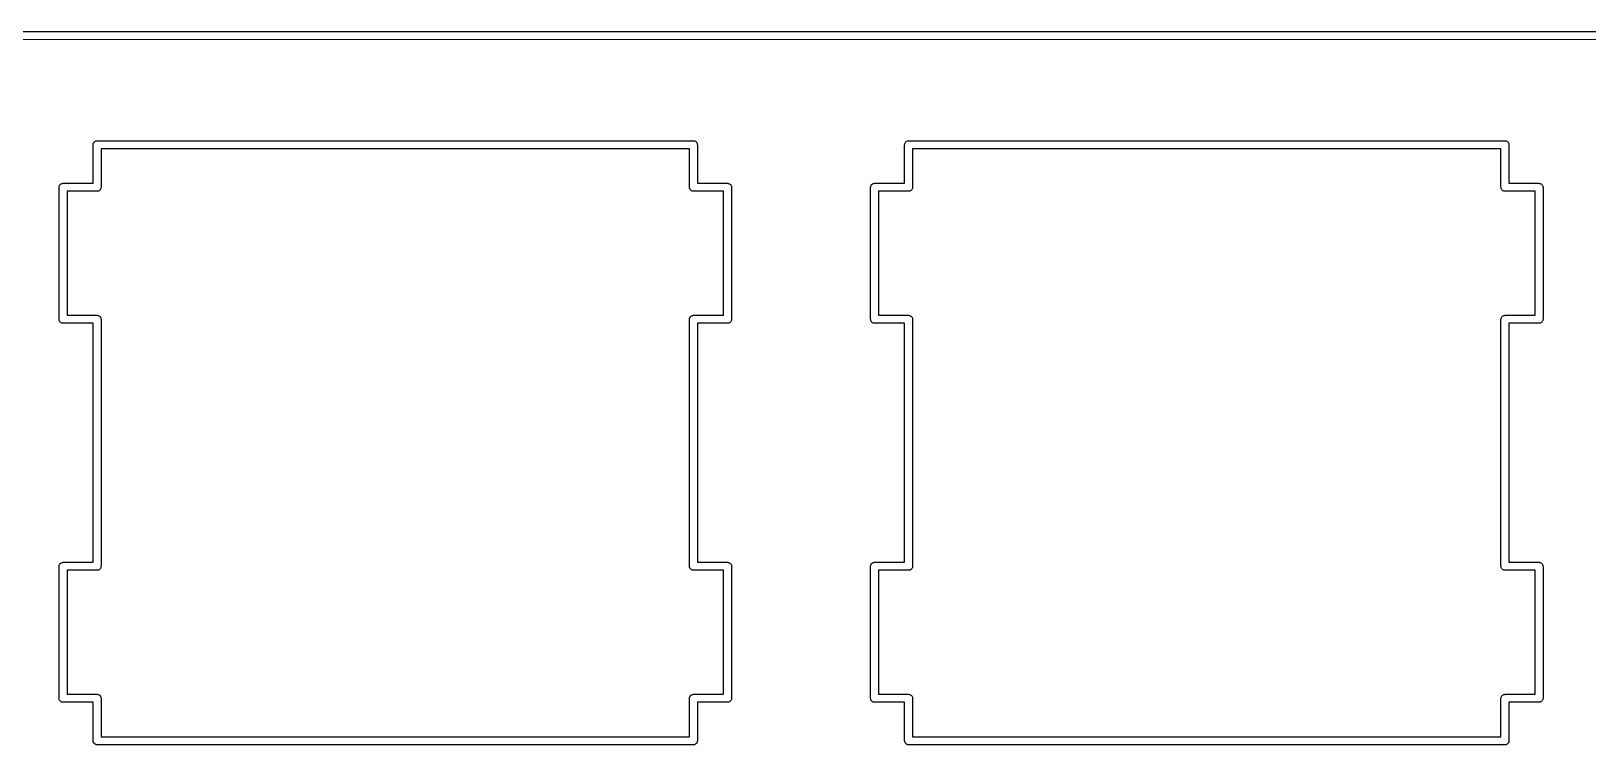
# Model space of a CAD drawing. Extents: x 0.2 to 12.2, y -4 to -0.2.
# Drawn here: x 8.485 to 9.924, y -0.851 to -0.191 of the extents above; entities that cross this region are included whole.
import ezdxf

# ---------------------------------------------------------------- set-up
doc = ezdxf.new("R2010")
doc.units = 0
doc.header["$MEASUREMENT"] = 0
doc.layers.add('BLACK', color=7, linetype='CONTINUOUS')

msp = doc.modelspace()

# ---------------------------------------------------------------- linework, layer by layer
at = {"layer": 'BLACK', "linetype": 'CONTINUOUS'}
for p, q in [((0.294999, -0.19317), (11.35, -0.19128)), ((11.35, -0.19872), (0.295001, -0.20061)), ((8.54258, -0.296299), (8.54276, -0.295739)), ((8.54258, -0.331949), (8.54258, -0.296299)), ((8.54276, -0.29515), (8.54311, -0.294673)), ((8.54276, -0.295739), (8.54276, -0.29515)), ((8.54311, -0.294673), (8.54329, -0.294113)), ((8.54329, -0.294113), (8.54377, -0.293766)), ((8.54377, -0.293766), (8.54411, -0.29329)), ((8.54411, -0.29329), (8.54467, -0.293108)), ((8.54467, -0.293108), (8.54515, -0.292761)), ((8.54515, -0.292761), (8.54574, -0.292761)), ((8.54574, -0.292761), (8.5463, -0.292579)), ((8.5463, -0.292579), (9.09748, -0.292579)), ((9.09376, -0.300019), (8.55002, -0.300019)), ((8.55002, -0.300019), (8.55002, -0.335669)), ((9.09376, -0.335669), (9.09376, -0.300019)), ((9.09748, -0.292579), (9.09804, -0.292761)), ((9.09804, -0.292761), (9.09863, -0.292761)), ((9.09863, -0.292761), (9.09911, -0.293108)), ((9.09911, -0.293108), (9.09967, -0.29329)), ((9.09967, -0.29329), (9.10001, -0.293766)), ((9.10001, -0.293766), (9.10049, -0.294113)), ((9.10049, -0.294113), (9.10067, -0.294673)), ((9.10067, -0.294673), (9.10102, -0.29515)), ((9.10102, -0.29515), (9.10102, -0.295739)), ((9.10102, -0.295739), (9.1012, -0.296299)), ((9.1012, -0.296299), (9.1012, -0.331949)), ((9.29258, -0.296299), (9.29276, -0.295739)), ((9.29258, -0.331949), (9.29258, -0.296299)), ((9.29276, -0.29515), (9.29311, -0.294673)), ((9.29276, -0.295739), (9.29276, -0.29515)), ((9.29311, -0.294673), (9.29329, -0.294113)), ((9.29329, -0.294113), (9.29377, -0.293766)), ((9.29377, -0.293766), (9.29411, -0.29329)), ((9.29411, -0.29329), (9.29467, -0.293108)), ((9.29467, -0.293108), (9.29515, -0.292761)), ((9.29515, -0.292761), (9.29574, -0.292761)), ((9.29574, -0.292761), (9.2963, -0.292579)), ((9.2963, -0.292579), (9.84748, -0.292579)), ((9.84376, -0.300019), (9.30002, -0.300019)), ((9.30002, -0.300019), (9.30002, -0.335669)), ((9.84376, -0.335669), (9.84376, -0.300019)), ((9.84748, -0.292579), (9.84804, -0.292761)), ((9.84804, -0.292761), (9.84863, -0.292761)), ((9.84863, -0.292761), (9.84911, -0.293108)), ((9.84911, -0.293108), (9.84967, -0.29329)), ((9.84967, -0.29329), (9.85001, -0.293766)), ((9.85001, -0.293766), (9.85049, -0.294113)), ((9.85049, -0.294113), (9.85067, -0.294673)), ((9.85067, -0.294673), (9.85102, -0.29515)), ((9.85102, -0.29515), (9.85102, -0.295739)), ((9.85102, -0.295739), (9.8512, -0.296299)), ((9.8512, -0.296299), (9.8512, -0.331949)), ((8.51108, -0.335669), (8.51127, -0.335109)), ((8.51108, -0.457717), (8.51108, -0.335669)), ((8.51127, -0.33452), (8.51161, -0.334043)), ((8.51127, -0.335109), (8.51127, -0.33452)), ((8.51161, -0.334043), (8.51179, -0.333483)), ((8.51179, -0.333483), (8.51227, -0.333136)), ((8.51227, -0.333136), (8.51262, -0.33266)), ((8.51262, -0.33266), (8.51318, -0.332478)), ((8.51318, -0.332478), (8.51365, -0.332131)), ((8.51365, -0.332131), (8.51424, -0.332131)), ((8.51424, -0.332131), (8.5148, -0.331949)), ((8.5148, -0.331949), (8.54258, -0.331949)), ((8.5463, -0.339389), (8.51852, -0.339389)), ((8.51852, -0.339389), (8.51852, -0.453997)), ((8.54686, -0.339207), (8.5463, -0.339389)), ((8.54745, -0.339207), (8.54686, -0.339207)), ((8.54793, -0.338861), (8.54745, -0.339207)), ((8.54849, -0.338679), (8.54793, -0.338861)), ((8.54883, -0.338202), (8.54849, -0.338679)), ((8.54931, -0.337856), (8.54883, -0.338202)), ((8.54949, -0.337295), (8.54931, -0.337856)), ((8.54984, -0.336819), (8.54949, -0.337295)), ((8.55002, -0.335669), (8.54984, -0.33623)), ((8.54984, -0.33623), (8.54984, -0.336819)), ((9.09394, -0.33623), (9.09376, -0.335669)), ((9.09394, -0.336819), (9.09394, -0.33623)), ((9.09429, -0.337295), (9.09394, -0.336819)), ((9.09447, -0.337856), (9.09429, -0.337295)), ((9.09495, -0.338202), (9.09447, -0.337856)), ((9.09529, -0.338679), (9.09495, -0.338202)), ((9.09585, -0.338861), (9.09529, -0.338679)), ((9.09633, -0.339207), (9.09585, -0.338861)), ((9.09692, -0.339207), (9.09633, -0.339207)), ((9.09748, -0.339389), (9.09692, -0.339207)), ((9.12526, -0.339389), (9.09748, -0.339389)), ((9.1012, -0.331949), (9.12898, -0.331949)), ((9.12526, -0.453997), (9.12526, -0.339389)), ((9.12898, -0.331949), (9.12954, -0.332131)), ((9.12954, -0.332131), (9.13013, -0.332131)), ((9.13013, -0.332131), (9.1306, -0.332478)), ((9.1306, -0.332478), (9.13116, -0.33266)), ((9.13116, -0.33266), (9.13151, -0.333136)), ((9.13151, -0.333136), (9.13199, -0.333483)), ((9.13199, -0.333483), (9.13217, -0.334043)), ((9.13217, -0.334043), (9.13251, -0.33452)), ((9.13251, -0.33452), (9.13251, -0.335109)), ((9.13251, -0.335109), (9.1327, -0.335669)), ((9.1327, -0.335669), (9.1327, -0.457717)), ((9.26108, -0.335669), (9.26127, -0.335109)), ((9.26108, -0.457717), (9.26108, -0.335669)), ((9.26127, -0.33452), (9.26161, -0.334043)), ((9.26127, -0.335109), (9.26127, -0.33452)), ((9.26161, -0.334043), (9.26179, -0.333483)), ((9.26179, -0.333483), (9.26227, -0.333136)), ((9.26227, -0.333136), (9.26262, -0.33266)), ((9.26262, -0.33266), (9.26318, -0.332478)), ((9.26318, -0.332478), (9.26365, -0.332131)), ((9.26365, -0.332131), (9.26424, -0.332131)), ((9.26424, -0.332131), (9.2648, -0.331949)), ((9.2648, -0.331949), (9.29258, -0.331949)), ((9.2963, -0.339389), (9.26852, -0.339389)), ((9.26852, -0.339389), (9.26852, -0.453997)), ((9.29686, -0.339207), (9.2963, -0.339389)), ((9.29745, -0.339207), (9.29686, -0.339207)), ((9.29793, -0.338861), (9.29745, -0.339207)), ((9.29849, -0.338679), (9.29793, -0.338861)), ((9.29883, -0.338202), (9.29849, -0.338679)), ((9.29931, -0.337856), (9.29883, -0.338202)), ((9.29949, -0.337295), (9.29931, -0.337856)), ((9.29984, -0.336819), (9.29949, -0.337295)), ((9.30002, -0.335669), (9.29984, -0.33623)), ((9.29984, -0.33623), (9.29984, -0.336819)), ((9.84394, -0.33623), (9.84376, -0.335669)), ((9.84394, -0.336819), (9.84394, -0.33623)), ((9.84429, -0.337295), (9.84394, -0.336819)), ((9.84447, -0.337856), (9.84429, -0.337295)), ((9.84495, -0.338202), (9.84447, -0.337856)), ((9.84529, -0.338679), (9.84495, -0.338202)), ((9.84585, -0.338861), (9.84529, -0.338679)), ((9.84633, -0.339207), (9.84585, -0.338861)), ((9.84692, -0.339207), (9.84633, -0.339207)), ((9.84748, -0.339389), (9.84692, -0.339207)), ((9.87526, -0.339389), (9.84748, -0.339389)), ((9.8512, -0.331949), (9.87898, -0.331949)), ((9.87526, -0.453997), (9.87526, -0.339389)), ((9.87898, -0.331949), (9.87954, -0.332131)), ((9.87954, -0.332131), (9.88013, -0.332131)), ((9.88013, -0.332131), (9.8806, -0.332478)), ((9.8806, -0.332478), (9.88116, -0.33266)), ((9.88116, -0.33266), (9.88151, -0.333136)), ((9.88151, -0.333136), (9.88199, -0.333483)), ((9.88199, -0.333483), (9.88217, -0.334043)), ((9.88217, -0.334043), (9.88251, -0.33452)), ((9.88251, -0.33452), (9.88251, -0.335109)), ((9.88251, -0.335109), (9.8827, -0.335669)), ((9.8827, -0.335669), (9.8827, -0.457717)), ((8.51127, -0.458277), (8.51108, -0.457717)), ((8.51127, -0.458866), (8.51127, -0.458277)), ((8.51161, -0.459343), (8.51127, -0.458866)), ((8.51179, -0.459903), (8.51161, -0.459343)), ((8.51227, -0.460249), (8.51179, -0.459903)), ((8.51262, -0.460726), (8.51227, -0.460249)), ((8.51852, -0.453997), (8.5463, -0.453997)), ((8.5463, -0.453997), (8.54686, -0.454179)), ((8.54686, -0.454179), (8.54745, -0.454179)), ((8.54745, -0.454179), (8.54793, -0.454525)), ((8.54793, -0.454525), (8.54849, -0.454707)), ((8.54849, -0.454707), (8.54883, -0.455184)), ((8.54883, -0.455184), (8.54931, -0.45553)), ((8.54931, -0.45553), (8.54949, -0.45609)), ((8.54949, -0.45609), (8.54984, -0.456567)), ((8.54984, -0.456567), (8.54984, -0.457156)), ((8.54984, -0.457156), (8.55002, -0.457717)), ((8.55002, -0.457717), (8.55002, -0.686063)), ((9.09376, -0.457717), (9.09394, -0.457156)), ((9.09376, -0.686063), (9.09376, -0.457717)), ((9.09394, -0.456567), (9.09429, -0.45609)), ((9.09394, -0.457156), (9.09394, -0.456567)), ((9.09429, -0.45609), (9.09447, -0.45553)), ((9.09447, -0.45553), (9.09495, -0.455184)), ((9.09495, -0.455184), (9.09529, -0.454707)), ((9.09529, -0.454707), (9.09585, -0.454525)), ((9.09585, -0.454525), (9.09633, -0.454179)), ((9.09633, -0.454179), (9.09692, -0.454179)), ((9.09692, -0.454179), (9.09748, -0.453997)), ((9.09748, -0.453997), (9.12526, -0.453997)), ((9.13151, -0.460249), (9.13116, -0.460726)), ((9.13199, -0.459903), (9.13151, -0.460249)), ((9.13217, -0.459343), (9.13199, -0.459903)), ((9.13251, -0.458866), (9.13217, -0.459343)), ((9.1327, -0.457717), (9.13251, -0.458277)), ((9.13251, -0.458277), (9.13251, -0.458866)), ((9.26127, -0.458277), (9.26108, -0.457717)), ((9.26127, -0.458866), (9.26127, -0.458277)), ((9.26161, -0.459343), (9.26127, -0.458866)), ((9.26179, -0.459903), (9.26161, -0.459343)), ((9.26227, -0.460249), (9.26179, -0.459903)), ((9.26262, -0.460726), (9.26227, -0.460249)), ((9.26852, -0.453997), (9.2963, -0.453997)), ((9.2963, -0.453997), (9.29686, -0.454179)), ((9.29686, -0.454179), (9.29745, -0.454179)), ((9.29745, -0.454179), (9.29793, -0.454525)), ((9.29793, -0.454525), (9.29849, -0.454707)), ((9.29849, -0.454707), (9.29883, -0.455184)), ((9.29883, -0.455184), (9.29931, -0.45553)), ((9.29931, -0.45553), (9.29949, -0.45609)), ((9.29949, -0.45609), (9.29984, -0.456567)), ((9.29984, -0.456567), (9.29984, -0.457156)), ((9.29984, -0.457156), (9.30002, -0.457717)), ((9.30002, -0.457717), (9.30002, -0.686063)), ((9.84376, -0.457717), (9.84394, -0.457156)), ((9.84376, -0.686063), (9.84376, -0.457717)), ((9.84394, -0.456567), (9.84429, -0.45609)), ((9.84394, -0.457156), (9.84394, -0.456567)), ((9.84429, -0.45609), (9.84447, -0.45553)), ((9.84447, -0.45553), (9.84495, -0.455184)), ((9.84495, -0.455184), (9.84529, -0.454707)), ((9.84529, -0.454707), (9.84585, -0.454525)), ((9.84585, -0.454525), (9.84633, -0.454179)), ((9.84633, -0.454179), (9.84692, -0.454179)), ((9.84692, -0.454179), (9.84748, -0.453997)), ((9.84748, -0.453997), (9.87526, -0.453997)), ((9.88151, -0.460249), (9.88116, -0.460726)), ((9.88199, -0.459903), (9.88151, -0.460249)), ((9.88217, -0.459343), (9.88199, -0.459903)), ((9.88251, -0.458866), (9.88217, -0.459343)), ((9.8827, -0.457717), (9.88251, -0.458277)), ((9.88251, -0.458277), (9.88251, -0.458866)), ((8.51318, -0.460908), (8.51262, -0.460726)), ((8.51365, -0.461254), (8.51318, -0.460908)), ((8.51424, -0.461254), (8.51365, -0.461254)), ((8.5148, -0.461437), (8.51424, -0.461254)), ((8.54258, -0.461437), (8.5148, -0.461437)), ((8.54258, -0.682343), (8.54258, -0.461437)), ((9.12898, -0.461437), (9.1012, -0.461437)), ((9.1012, -0.461437), (9.1012, -0.682343)), ((9.12954, -0.461254), (9.12898, -0.461437)), ((9.13013, -0.461254), (9.12954, -0.461254)), ((9.1306, -0.460908), (9.13013, -0.461254)), ((9.13116, -0.460726), (9.1306, -0.460908)), ((9.26318, -0.460908), (9.26262, -0.460726)), ((9.26365, -0.461254), (9.26318, -0.460908)), ((9.26424, -0.461254), (9.26365, -0.461254)), ((9.2648, -0.461437), (9.26424, -0.461254)), ((9.29258, -0.461437), (9.2648, -0.461437)), ((9.29258, -0.682343), (9.29258, -0.461437)), ((9.87898, -0.461437), (9.8512, -0.461437)), ((9.8512, -0.461437), (9.8512, -0.682343)), ((9.87954, -0.461254), (9.87898, -0.461437)), ((9.88013, -0.461254), (9.87954, -0.461254)), ((9.8806, -0.460908), (9.88013, -0.461254)), ((9.88116, -0.460726), (9.8806, -0.460908)), ((8.51108, -0.686063), (8.51127, -0.685503)), ((8.51108, -0.80811), (8.51108, -0.686063)), ((8.51127, -0.684914), (8.51161, -0.684437)), ((8.51127, -0.685503), (8.51127, -0.684914)), ((8.51161, -0.684437), (8.51179, -0.683876)), ((8.51179, -0.683876), (8.51227, -0.68353)), ((8.51227, -0.68353), (8.51262, -0.683054)), ((8.51262, -0.683054), (8.51318, -0.682871)), ((8.51318, -0.682871), (8.51365, -0.682525)), ((8.51365, -0.682525), (8.51424, -0.682525)), ((8.51424, -0.682525), (8.5148, -0.682343)), ((8.5148, -0.682343), (8.54258, -0.682343)), ((8.5463, -0.689783), (8.51852, -0.689783)), ((8.51852, -0.689783), (8.51852, -0.80439)), ((8.54686, -0.689601), (8.5463, -0.689783)), ((8.54745, -0.689601), (8.54686, -0.689601)), ((8.54793, -0.689255), (8.54745, -0.689601)), ((8.54849, -0.689073), (8.54793, -0.689255)), ((8.54883, -0.688596), (8.54849, -0.689073)), ((8.54931, -0.68825), (8.54883, -0.688596)), ((8.54949, -0.687689), (8.54931, -0.68825)), ((8.54984, -0.687213), (8.54949, -0.687689)), ((8.55002, -0.686063), (8.54984, -0.686623)), ((8.54984, -0.686623), (8.54984, -0.687213)), ((9.09394, -0.686623), (9.09376, -0.686063)), ((9.09394, -0.687213), (9.09394, -0.686623)), ((9.09429, -0.687689), (9.09394, -0.687213)), ((9.09447, -0.68825), (9.09429, -0.687689)), ((9.09495, -0.688596), (9.09447, -0.68825)), ((9.09529, -0.689073), (9.09495, -0.688596)), ((9.09585, -0.689255), (9.09529, -0.689073)), ((9.09633, -0.689601), (9.09585, -0.689255)), ((9.09692, -0.689601), (9.09633, -0.689601)), ((9.09748, -0.689783), (9.09692, -0.689601)), ((9.12526, -0.689783), (9.09748, -0.689783)), ((9.1012, -0.682343), (9.12898, -0.682343)), ((9.12526, -0.80439), (9.12526, -0.689783)), ((9.12898, -0.682343), (9.12954, -0.682525)), ((9.12954, -0.682525), (9.13013, -0.682525)), ((9.13013, -0.682525), (9.1306, -0.682871)), ((9.1306, -0.682871), (9.13116, -0.683054)), ((9.13116, -0.683054), (9.13151, -0.68353)), ((9.13151, -0.68353), (9.13199, -0.683876)), ((9.13199, -0.683876), (9.13217, -0.684437)), ((9.13217, -0.684437), (9.13251, -0.684914)), ((9.13251, -0.684914), (9.13251, -0.685503)), ((9.13251, -0.685503), (9.1327, -0.686063)), ((9.1327, -0.686063), (9.1327, -0.80811)), ((9.26108, -0.686063), (9.26127, -0.685503)), ((9.26108, -0.80811), (9.26108, -0.686063)), ((9.26127, -0.684914), (9.26161, -0.684437)), ((9.26127, -0.685503), (9.26127, -0.684914)), ((9.26161, -0.684437), (9.26179, -0.683876)), ((9.26179, -0.683876), (9.26227, -0.68353)), ((9.26227, -0.68353), (9.26262, -0.683054)), ((9.26262, -0.683054), (9.26318, -0.682871)), ((9.26318, -0.682871), (9.26365, -0.682525)), ((9.26365, -0.682525), (9.26424, -0.682525)), ((9.26424, -0.682525), (9.2648, -0.682343)), ((9.2648, -0.682343), (9.29258, -0.682343)), ((9.2963, -0.689783), (9.26852, -0.689783)), ((9.26852, -0.689783), (9.26852, -0.80439)), ((9.29686, -0.689601), (9.2963, -0.689783)), ((9.29745, -0.689601), (9.29686, -0.689601)), ((9.29793, -0.689255), (9.29745, -0.689601)), ((9.29849, -0.689073), (9.29793, -0.689255)), ((9.29883, -0.688596), (9.29849, -0.689073)), ((9.29931, -0.68825), (9.29883, -0.688596)), ((9.29949, -0.687689), (9.29931, -0.68825)), ((9.29984, -0.687213), (9.29949, -0.687689)), ((9.30002, -0.686063), (9.29984, -0.686623)), ((9.29984, -0.686623), (9.29984, -0.687213)), ((9.84394, -0.686623), (9.84376, -0.686063)), ((9.84394, -0.687213), (9.84394, -0.686623)), ((9.84429, -0.687689), (9.84394, -0.687213)), ((9.84447, -0.68825), (9.84429, -0.687689)), ((9.84495, -0.688596), (9.84447, -0.68825)), ((9.84529, -0.689073), (9.84495, -0.688596)), ((9.84585, -0.689255), (9.84529, -0.689073)), ((9.84633, -0.689601), (9.84585, -0.689255)), ((9.84692, -0.689601), (9.84633, -0.689601)), ((9.84748, -0.689783), (9.84692, -0.689601)), ((9.87526, -0.689783), (9.84748, -0.689783)), ((9.8512, -0.682343), (9.87898, -0.682343)), ((9.87526, -0.80439), (9.87526, -0.689783)), ((9.87898, -0.682343), (9.87954, -0.682525)), ((9.87954, -0.682525), (9.88013, -0.682525)), ((9.88013, -0.682525), (9.8806, -0.682871)), ((9.8806, -0.682871), (9.88116, -0.683054)), ((9.88116, -0.683054), (9.88151, -0.68353)), ((9.88151, -0.68353), (9.88199, -0.683876)), ((9.88199, -0.683876), (9.88217, -0.684437)), ((9.88217, -0.684437), (9.88251, -0.684914)), ((9.88251, -0.684914), (9.88251, -0.685503)), ((9.88251, -0.685503), (9.8827, -0.686063)), ((9.8827, -0.686063), (9.8827, -0.80811)), ((8.51852, -0.80439), (8.5463, -0.80439)), ((8.5463, -0.80439), (8.54686, -0.804572)), ((8.54686, -0.804572), (8.54745, -0.804572)), ((8.54745, -0.804572), (8.54793, -0.804919)), ((8.54793, -0.804919), (8.54849, -0.805101)), ((8.54849, -0.805101), (8.54883, -0.805577)), ((8.54883, -0.805577), (8.54931, -0.805924)), ((9.09447, -0.805924), (9.09495, -0.805577)), ((9.09495, -0.805577), (9.09529, -0.805101)), ((9.09529, -0.805101), (9.09585, -0.804919)), ((9.09585, -0.804919), (9.09633, -0.804572)), ((9.09633, -0.804572), (9.09692, -0.804572)), ((9.09692, -0.804572), (9.09748, -0.80439)), ((9.09748, -0.80439), (9.12526, -0.80439)), ((9.26852, -0.80439), (9.2963, -0.80439)), ((9.2963, -0.80439), (9.29686, -0.804572)), ((9.29686, -0.804572), (9.29745, -0.804572)), ((9.29745, -0.804572), (9.29793, -0.804919)), ((9.29793, -0.804919), (9.29849, -0.805101)), ((9.29849, -0.805101), (9.29883, -0.805577)), ((9.29883, -0.805577), (9.29931, -0.805924)), ((9.84447, -0.805924), (9.84495, -0.805577)), ((9.84495, -0.805577), (9.84529, -0.805101)), ((9.84529, -0.805101), (9.84585, -0.804919)), ((9.84585, -0.804919), (9.84633, -0.804572)), ((9.84633, -0.804572), (9.84692, -0.804572)), ((9.84692, -0.804572), (9.84748, -0.80439)), ((9.84748, -0.80439), (9.87526, -0.80439)), ((8.51127, -0.808671), (8.51108, -0.80811)), ((8.51127, -0.80926), (8.51127, -0.808671)), ((8.51161, -0.809736), (8.51127, -0.80926)), ((8.51179, -0.810297), (8.51161, -0.809736)), ((8.51227, -0.810643), (8.51179, -0.810297)), ((8.51262, -0.81112), (8.51227, -0.810643)), ((8.51318, -0.811302), (8.51262, -0.81112)), ((8.51365, -0.811648), (8.51318, -0.811302)), ((8.51424, -0.811648), (8.51365, -0.811648)), ((8.5148, -0.81183), (8.51424, -0.811648)), ((8.54258, -0.81183), (8.5148, -0.81183)), ((8.54258, -0.84748), (8.54258, -0.81183)), ((8.54931, -0.805924), (8.54949, -0.806484)), ((8.54949, -0.806484), (8.54984, -0.806961)), ((8.54984, -0.806961), (8.54984, -0.80755)), ((8.54984, -0.80755), (8.55002, -0.80811)), ((8.55002, -0.80811), (8.55002, -0.84376)), ((9.09376, -0.80811), (9.09394, -0.80755)), ((9.09376, -0.84376), (9.09376, -0.80811)), ((9.09394, -0.806961), (9.09429, -0.806484)), ((9.09394, -0.80755), (9.09394, -0.806961)), ((9.09429, -0.806484), (9.09447, -0.805924)), ((9.12898, -0.81183), (9.1012, -0.81183)), ((9.1012, -0.81183), (9.1012, -0.84748)), ((9.12954, -0.811648), (9.12898, -0.81183)), ((9.13013, -0.811648), (9.12954, -0.811648)), ((9.1306, -0.811302), (9.13013, -0.811648)), ((9.13116, -0.81112), (9.1306, -0.811302)), ((9.13151, -0.810643), (9.13116, -0.81112)), ((9.13199, -0.810297), (9.13151, -0.810643)), ((9.13217, -0.809736), (9.13199, -0.810297)), ((9.13251, -0.80926), (9.13217, -0.809736)), ((9.1327, -0.80811), (9.13251, -0.808671)), ((9.13251, -0.808671), (9.13251, -0.80926)), ((9.26127, -0.808671), (9.26108, -0.80811)), ((9.26127, -0.80926), (9.26127, -0.808671)), ((9.26161, -0.809736), (9.26127, -0.80926)), ((9.26179, -0.810297), (9.26161, -0.809736)), ((9.26227, -0.810643), (9.26179, -0.810297)), ((9.26262, -0.81112), (9.26227, -0.810643)), ((9.26318, -0.811302), (9.26262, -0.81112)), ((9.26365, -0.811648), (9.26318, -0.811302)), ((9.26424, -0.811648), (9.26365, -0.811648)), ((9.2648, -0.81183), (9.26424, -0.811648)), ((9.29258, -0.81183), (9.2648, -0.81183)), ((9.29258, -0.84748), (9.29258, -0.81183)), ((9.29931, -0.805924), (9.29949, -0.806484)), ((9.29949, -0.806484), (9.29984, -0.806961)), ((9.29984, -0.806961), (9.29984, -0.80755)), ((9.29984, -0.80755), (9.30002, -0.80811)), ((9.30002, -0.80811), (9.30002, -0.84376)), ((9.84376, -0.80811), (9.84394, -0.80755)), ((9.84376, -0.84376), (9.84376, -0.80811)), ((9.84394, -0.806961), (9.84429, -0.806484)), ((9.84394, -0.80755), (9.84394, -0.806961)), ((9.84429, -0.806484), (9.84447, -0.805924)), ((9.87898, -0.81183), (9.8512, -0.81183)), ((9.8512, -0.81183), (9.8512, -0.84748)), ((9.87954, -0.811648), (9.87898, -0.81183)), ((9.88013, -0.811648), (9.87954, -0.811648)), ((9.8806, -0.811302), (9.88013, -0.811648)), ((9.88116, -0.81112), (9.8806, -0.811302)), ((9.88151, -0.810643), (9.88116, -0.81112)), ((9.88199, -0.810297), (9.88151, -0.810643)), ((9.88217, -0.809736), (9.88199, -0.810297)), ((9.88251, -0.80926), (9.88217, -0.809736)), ((9.8827, -0.80811), (9.88251, -0.808671)), ((9.88251, -0.808671), (9.88251, -0.80926)), ((8.54276, -0.848041), (8.54258, -0.84748)), ((8.54276, -0.84863), (8.54276, -0.848041)), ((8.54311, -0.849106), (8.54276, -0.84863)), ((8.55002, -0.84376), (9.09376, -0.84376)), ((9.10102, -0.84863), (9.10067, -0.849106)), ((9.1012, -0.84748), (9.10102, -0.848041)), ((9.10102, -0.848041), (9.10102, -0.84863)), ((9.29276, -0.848041), (9.29258, -0.84748)), ((9.29276, -0.84863), (9.29276, -0.848041)), ((9.29311, -0.849106), (9.29276, -0.84863)), ((9.30002, -0.84376), (9.84376, -0.84376)), ((9.85102, -0.84863), (9.85067, -0.849106)), ((9.8512, -0.84748), (9.85102, -0.848041)), ((9.85102, -0.848041), (9.85102, -0.84863)), ((8.54329, -0.849667), (8.54311, -0.849106)), ((8.54377, -0.850013), (8.54329, -0.849667)), ((8.54411, -0.85049), (8.54377, -0.850013)), ((8.54467, -0.850672), (8.54411, -0.85049)), ((8.54515, -0.851018), (8.54467, -0.850672)), ((8.54574, -0.851018), (8.54515, -0.851018)), ((8.5463, -0.8512), (8.54574, -0.851018)), ((9.09748, -0.8512), (8.5463, -0.8512)), ((9.09804, -0.851018), (9.09748, -0.8512)), ((9.09863, -0.851018), (9.09804, -0.851018)), ((9.09911, -0.850672), (9.09863, -0.851018)), ((9.09967, -0.85049), (9.09911, -0.850672)), ((9.10001, -0.850013), (9.09967, -0.85049)), ((9.10049, -0.849667), (9.10001, -0.850013)), ((9.10067, -0.849106), (9.10049, -0.849667)), ((9.29329, -0.849667), (9.29311, -0.849106)), ((9.29377, -0.850013), (9.29329, -0.849667)), ((9.29411, -0.85049), (9.29377, -0.850013)), ((9.29467, -0.850672), (9.29411, -0.85049)), ((9.29515, -0.851018), (9.29467, -0.850672)), ((9.29574, -0.851018), (9.29515, -0.851018)), ((9.2963, -0.8512), (9.29574, -0.851018)), ((9.84748, -0.8512), (9.2963, -0.8512)), ((9.84804, -0.851018), (9.84748, -0.8512)), ((9.84863, -0.851018), (9.84804, -0.851018)), ((9.84911, -0.850672), (9.84863, -0.851018)), ((9.84967, -0.85049), (9.84911, -0.850672)), ((9.85001, -0.850013), (9.84967, -0.85049)), ((9.85049, -0.849667), (9.85001, -0.850013)), ((9.85067, -0.849106), (9.85049, -0.849667))]:
    msp.add_line(p, q, dxfattribs=at)

doc.saveas('drawing.dxf')
